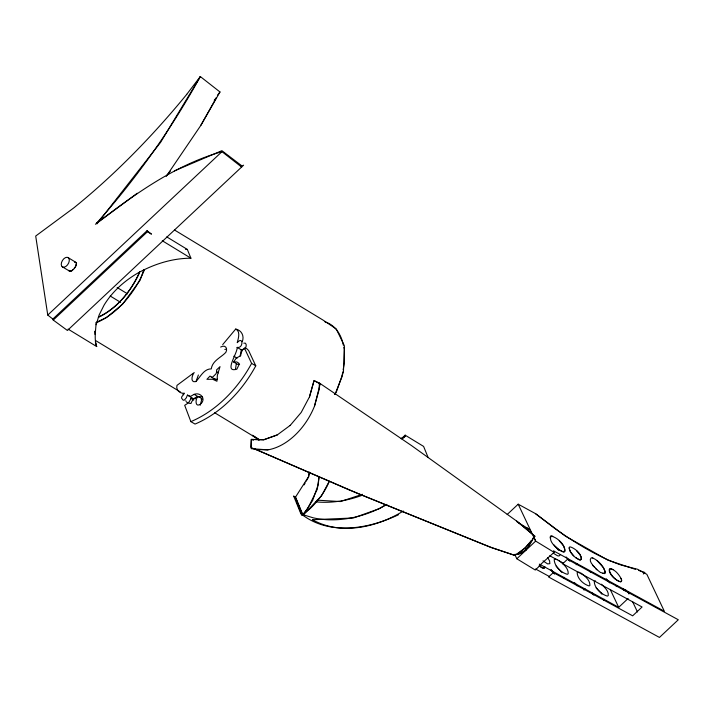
<?xml version="1.0" encoding="UTF-8"?>
<svg xmlns="http://www.w3.org/2000/svg" width="714" height="714" viewBox="0 0 714 714"><rect width="100%" height="100%" fill="white"/><g stroke="black" fill="none" stroke-linecap="round" stroke-linejoin="round"><path stroke-width="1.07" d="M290.054 425.589L301.201 412.442L309.483 396.85L313.981 380.767L319.363 383.016L319.167 389.451L314.472 406.23A57.37 38.601 -61.4 0 1 267.955 449.856L255.139 449.49L250.846 447.276L251.444 439.422L263.725 439.77L277.139 435.013L290.277 425.33M235.477 369.468L236.209 364.176M308.966 475.381L309.269 472.061M200.206 405.257L201.848 399.019C197.707 393.45 192.378 399.233 190.95 403.499L188.023 403.124L184.694 405.329L190.87 421.635L195.038 424.071C221.17 413.031 242.43 390.585 255.773 365.827L248.597 350.485C243.786 344.371 241.153 351.77 240.663 355.777L236.263 358.071L233.63 361.998L237.798 364.435L239.601 364.256M68.053 329.092L96.702 346.567C93.9 338.784 95.855 330.52 96.087 322.549M319.06 477.05L318.203 484.645L312.652 500.487L303.084 515.115L321.541 495.757L329.306 481.254A81.958 59.057 -22.2 0 1 309.671 509.002L302.834 514.66L295.542 497.069L293.695 496.159L300.853 513.696C328.904 536.143 368.54 529.012 398.591 514.678M319.015 476.934L317.293 489.26L307.68 508.645L302.7 514.615L300.853 513.696M342.782 371.896L341.881 377.019L334.964 394.485M343.139 369.852L344.398 362.694L344.434 349.324L343.88 347.263M309.314 472.4L308.51 476.702L295.542 497.069M569.228 547.504L570.058 546.844C574.886 548.022 583.258 555.019 580.589 560.017C575.234 558.535 569.361 553.091 569.263 547.281M544.969 566.934L544.023 568.201L542.711 567.996L539.106 565.791L541.944 567.728L544.023 568.201L545.059 567.371M559.963 555.144L558.982 555.983L557.473 555.751L553.296 553.198M563.81 578.545L564.051 577.278M577.073 563.881L576.153 564.783M585.034 588.729L584.873 589.55L583.811 589.951M603.874 600.34L604.089 599.242M550.092 538.008L550.467 536.116C556.34 536.276 567.389 546.21 563.971 551.913C558.553 550.771 547.531 541.417 551.217 535.964L552.806 536.214M196.047 381.428L198.385 374.993M242.26 341.649C244.5 336.169 241.716 330.261 235.709 329.047L222.706 344.603M314.472 406.23L320.149 384.034L314.089 380.464L309.483 396.85M76.559 263.002L75.568 266.759L74.194 268.241M319.363 383.016L411.594 445.643L517.4 521.613L534.607 536.062C529.904 544.148 526.093 554.43 514.883 554.689L516.82 558.767L535.259 570.022L539.971 565.604L539.347 564.069M531.439 541.158L530.966 541.051L528.503 546.487L523.112 552.217M216.779 371.896L215.914 373.895L213.441 376.34A1.865 1.151 -59.5 0 1 212.558 377.028L211.433 377.153L210.041 376.064L206.899 379.321L212.611 379.25L216.949 381.249L217.395 375.234L220.019 366.648L216.556 369.897L216.779 371.896L218.448 372.869M96.149 324.745L99.175 314.883L104.048 305.173A81.958 59.057 -22.2 0 1 138.989 272.409C154.884 263.796 172.743 258.236 190.915 258.209L187.336 249.436L166.773 236.896M143.719 269.892L140.123 280.227L122.576 304.235L106.431 317.578L96.461 322.255M195.538 398.68L193.092 398.528L187.416 395.119L186.3 397.859L184.399 400.063L183.248 400.251L181.624 398.26A2.633 1.624 -59.5 0 1 181.829 396.689L184.515 393.244C180.008 393.905 175.626 390.005 176.974 385.373L193.351 373.199M191.584 397.555L188.915 402.277L187.416 402.687L186.452 401.964M197.68 396.582C195.208 399.554 195.1 408.113 200.643 404.017C206.542 398.912 200.455 391.87 194.11 394.351L190.549 396.377L187.416 395.119M240.145 355.983L241.296 349.833L237.128 347.397C237.923 352.654 223.125 373.19 236.843 369.192L238.931 364.925A3.275 2.017 -59.5 0 0 238.797 363.203L236.843 361.936L233.63 361.998M194.217 372.556C191.959 375.171 189.906 383.025 195.895 381.597C200.339 377.028 203.901 368.727 211.273 368.897C212.397 360.686 220.947 357.589 225.838 352.368C228.114 348.334 225.169 344.255 220.653 347.058M139.792 271.597C131.492 290.58 117.524 308.136 98.478 317.034M244.42 348.048L251.605 363.39C238.262 388.148 216.994 410.595 190.87 421.635M539.971 565.604L539.57 565.354L554.1 552.35L535.661 541.096L533.724 537.017L531.653 540.909L525.031 548.049L518.186 553.555L514.241 555.171L492.053 547.834L348.691 489.706L253.898 448.606L359.731 494.284L489.313 546.763L514.553 555.296L515.115 554.225M534.875 536.232L534.304 537.294L533.956 536.553L534.875 536.232L516.695 521.086M166.183 176.429L200.732 125.53L216.378 97.747L214.209 100.263M304.102 484.895L305.164 483.021M306.217 481.156L308.867 476.479M334.821 394.539L336.464 391.656L343.443 371.887L344.38 345.746L336.267 328.967L323.005 320.068L174.412 229.944M200.732 125.53L219.983 91.972L200.322 76.568L186.756 94.31M217.404 95.355L219.983 91.972M96.97 223.866L160.525 142.461L200.322 76.568C171.315 129.189 136.312 178.536 96.399 223.446C134.732 194.297 175.064 164.925 221.983 151.663L241.653 167.067M166.808 175.582L170.244 171.217M525.031 548.049L530.966 541.051M72.81 269.722L71.427 271.204L68.83 270.544M299.112 508.073L302.058 515.294L302.45 514.883L295.293 497.346L293.695 496.159M213.459 379.125L214.53 378.438M643.332 573.994L644.867 572.494L638.548 570.388M240.529 166.549L243.59 165.193L67.419 330.466L53.264 320.068L52.845 319.051L47.758 315.061L221.983 151.663M52.845 319.051L147.057 230.693L151.466 234.147L147.468 231.711L147.057 230.693M53.264 320.068L147.468 231.711M401.232 438.851L405.15 435.165L423.598 446.411L428.141 457.549M403.16 438.253L405.516 436.049L405.15 435.165M507.19 514.499L518.186 504.191L535.464 513.616L565.452 536.169L607.998 560.195L635.389 569.335M516.82 558.767L535.661 541.096L533.661 536.758M540.311 564.596L618.69 607.319L628.115 598.484M244.67 348.798C246.758 347.664 246.999 341.917 243.813 343.166M302.058 515.294L302.504 514.928L295.346 497.39M95.426 224.25L137.231 193.244M277.398 434.826L263.993 439.681M515.312 554.608L519.863 553.359L518.168 553.055L524.977 548.084M403.33 511.037C376.903 527.334 340.908 535.67 312.446 519.73L353.385 517.98L379.482 508.609L385.801 504.718M616.218 586.578L617.048 586.114M401.045 438.539L405.516 436.049M620.653 581.812A8.648 2.82 46.8 0 0 621.225 578.786C618.868 574.449 615.227 569.647 610.122 568.639C607.23 573.538 615.95 580.652 620.653 581.812L621.644 580.33L621.019 578.394M174.412 170.887L221.884 150.672L241.6 165.666M243.769 349.342L241.296 349.833M514.553 555.296L515.463 554.965M362.489 494.302L340.399 501.558L317.186 500.166M201.134 399.206L201.848 399.019M224.821 349.494L225.713 349.244M74.551 262.341L75.479 262.199L76.46 263.234C76.219 266.777 73.471 270.606 69.91 271.338L62.145 266.697M237.128 347.397C243.545 348.825 243.429 335.357 237.235 342.658C238.262 338.606 240.779 331.376 235.709 329.047M185.551 249.409L187.336 249.436M263.725 439.77L251.203 439.431L251.212 448.687L267.955 449.856M518.168 553.055L522.675 551.949L526.236 549.932M211.433 377.153L215.601 379.589L216.726 379.464A1.865 1.151 -59.5 0 0 217.333 379.08M596.029 568.924L600.403 572.458L604.678 573.628L605.231 571.914L603.535 567.755L596.931 560.454M592.656 557.973C598.519 560.526 603.241 565.854 605.231 571.914L604.99 573.172L602.455 573.458M592.87 558.009L591.281 557.759C587.56 561.204 594.905 567.121 596.877 569.71M578.536 572.146L577.153 572.521C577.269 578.643 583.472 584.329 589.077 585.926L589.907 585.462C590.192 580.161 585.016 576.1 581.142 573.146M619.627 581.651C614.915 579.804 611.514 575.546 609.265 571.129L609.292 569.299L610.425 568.549L613.121 569.674M595.574 580.919L594.244 581.366C594.396 588.104 601.143 594.316 607.355 596.11L608.266 595.601C608.908 590.942 604.392 587.229 601.465 584.204M202.473 396.752L198.278 396.788L194.11 394.351M302.834 514.66L313.25 517.837A81.958 59.057 -22.2 0 0 386.899 504.396M324.959 321.88C335.259 324.816 341.497 335.116 343.336 345.192M623.304 589.389L626.428 590.424M251.444 439.422L253.497 440.261M526.62 528.208L529.458 529.413L531.716 533.483M557.143 559.553L555.09 559.062L554.18 559.571C554.421 566.229 561.008 572.601 567.291 574.315L568.201 573.797C568.639 567.978 562.694 563.516 558.571 560.258M579.357 572.271L580.071 572.619M623.384 589.487L628.017 592.013L628.963 594.003M549.735 555.76L563.275 563.141M535.607 569.013L549.218 576.439M251.605 363.39L255.773 365.827M233.808 356.197L237.146 358.142M95.658 340.569L180.401 391.968M190.879 398.323L193.735 400.054M214.682 412.763L259.432 439.904M517.079 521.889L529.458 529.413A13.682 9.211 -61.4 0 0 526.896 528.083M162.265 240.734L190.915 258.209M68.428 257.808A5.462 3.347 -58.6 0 1 65.902 266.42A5.462 3.347 -58.6 0 1 61.52 262.529A5.462 3.347 -58.6 0 1 68.428 257.808L76.139 262.511M117.132 287.51L127.601 293.891M110.197 296.007L120.657 302.379M575.671 557.616L579.563 560.035L581.419 559.357L581.401 557.509L579.866 554.671L576.51 550.655M252.551 435.228L258.87 439.297M252.542 435.504L258.691 440.101M182.963 394.19L183.569 394.646M535.464 513.616L554.671 528.342A218.564 71.15 46.8 0 0 621.251 565.086L637.584 569.281L646.857 574.342L664.332 611.246L553.475 550.815L554.1 552.35M555.662 546.844L559.223 549.976L562.391 551.663A10.469 3.409 46.8 0 0 565.167 550.119L563.56 545.924L559.223 540.748M592.54 565.309L594.798 567.371M609.818 582.919L606.186 578.751M554.118 545.014L558.509 550.289M569.754 561.124L566.122 556.956M596.119 587.836L600.885 592.763M556.054 566.041L561.847 572.405M543.015 560.847L547.629 563.908L549.842 563.658L549.61 560.945L547.647 557.652M589.023 570.593L590.407 572.155M592.441 593.361L593.887 594.994A10.478 3.409 46.8 0 1 592.433 593.361L592.209 593.039M574.591 582.749L577.215 585.81L575.118 583.356M214.959 378.661L215.601 379.589M573.726 555.831L570.316 551.672L569.067 548.325M600.652 592.441L601.911 594.2M551.119 569.799L554.546 574.011A10.478 3.409 46.8 0 1 551.137 569.897M632.738 601.982L637.468 611.96M623.492 588.72L624.411 590.674M610.372 589.746L618.69 607.319M518.186 504.191L533.331 536.178M68.928 270.303L69.249 271.025M297.006 502.915L298.273 506.012M95.515 343.639L96.702 346.567M185.792 400.697L185.952 401.25M95.364 341.792L95.881 343.934M47.758 315.061L35.7 236.039L73.756 207.917A355.161 143.844 -51.9 0 0 186.773 94.328M94.605 331.234L95.042 334.509M362.409 495.177A81.958 59.057 -22.2 0 1 315.383 501.808M144.469 269.687A68.303 41.814 -58.6 0 1 96.194 322.79M139.444 272.802A62.841 38.476 -58.6 0 1 98.362 317.311M553.305 572.583L548.593 577.001L659.459 637.432L678.3 619.761L567.443 559.33L562.73 563.748L642.073 606.998L632.658 615.834L553.305 572.583"/></g></svg>
